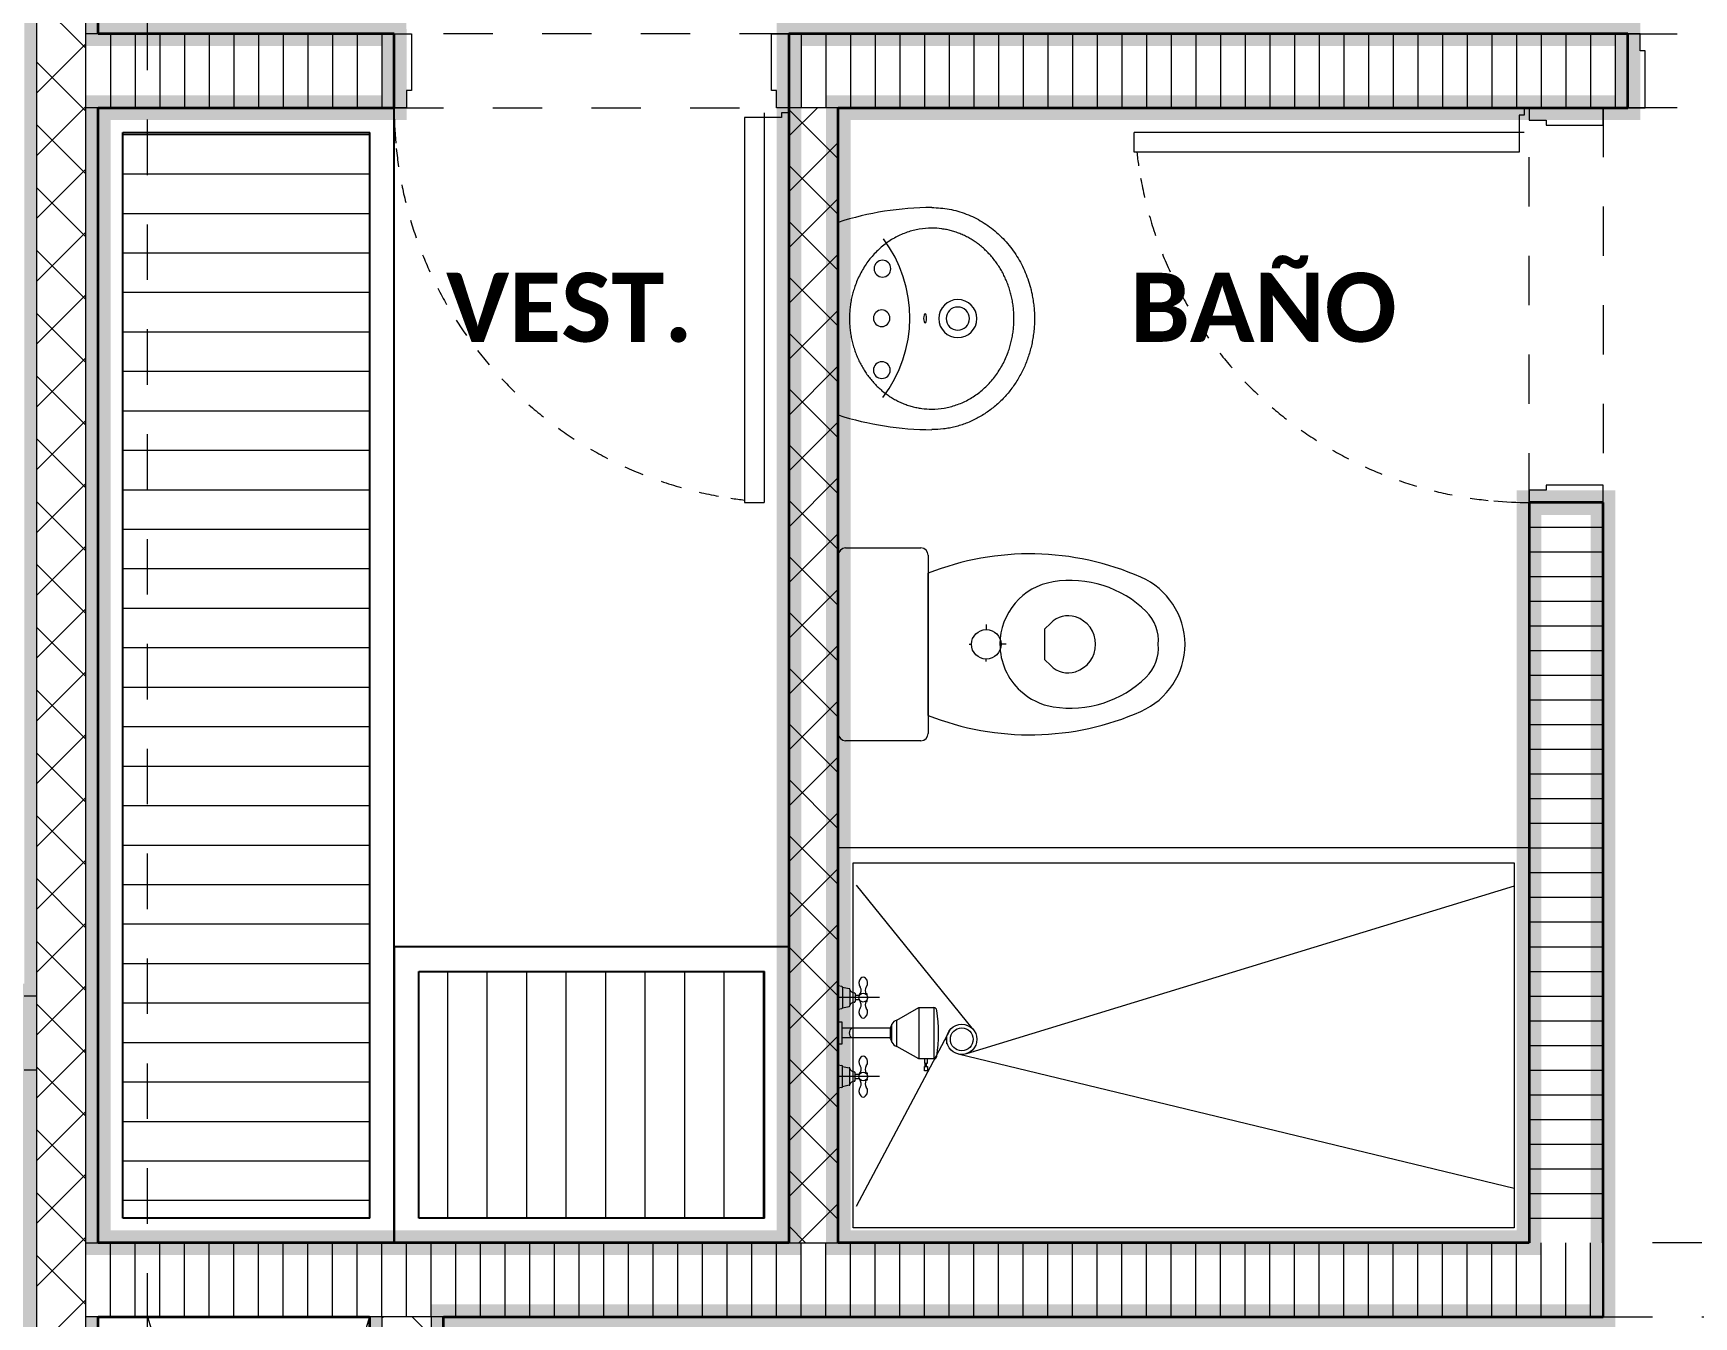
# Model space of a CAD drawing. Header units: metres. Extents: x -144 to 1000, y -717 to 29.
# Drawn here: x 558.83 to 562.195, y -554.27 to -551.669 of the extents above; entities that cross this region are included whole.
import ezdxf

# ---------------------------------------------------------------- set-up
doc = ezdxf.new("R2010")
doc.units = ezdxf.units.M
for name, pattern in [('Basculante', [0.11625, 0.075, -0.04125]), ('basculante modificado', [0.18, 0.1125, -0.0675]), ('Trazo', [0.45, 0.225, -0.225])]:
    doc.linetypes.add(name, pattern=pattern)
doc.layers.get('0').update_dxf_attribs({"color": 1})
doc.layers.add('00-MEDICION', color=30, linetype='Continuous')
for name, color, linetype, lineweight in [('A-DETL', 1, 'Continuous', 9), ('A-DETL-GENF', 1, 'Continuous', 9), ('A-DETL-MEDM', 1, 'Continuous', 30), ('A-DETL-THIN', 1, 'Continuous', 9), ('A-DOOR', 1, 'Continuous', 9), ('A-DOOR-FRAM', 1, 'Continuous', 9), ('A-DOOR-HDLN', 1, 'Trazo', 20), ('A-GENM', 1, 'Continuous', 9), ('A-WALL', 4, 'Continuous', 9), ('G-ANNO-TEXT', 2, 'Continuous', 9), ('P-SANR-FIXT', 1, 'Continuous', 9)]:
    doc.layers.add(name, color=color, linetype=linetype, lineweight=lineweight)
doc.layers.add('A-WALL-PATT', color=7, linetype='Continuous', lineweight=35, true_color=0x9c9c9c)
doc.styles.add('Calibri_B', font='calibrib.ttf', dxfattribs={"height": 0.165})

# ---------------------------------------------------------------- blocks, each defined once
blk = doc.blocks.new('O')
at = {"layer": 'A-WALL-PATT', "lineweight": 5, "true_color": 0x747474}
h = blk.add_hatch(color=8, dxfattribs=at)
h.paths.add_polyline_path([(563.6777, -492.7188), (563.6777, -490.7688), (563.6527, -490.7688), (563.6527, -492.7188)])
h.paths.add_polyline_path([(563.6527, -490.6188), (563.6777, -490.6188), (563.6777, -485.6688), (563.6527, -485.6688), (563.6527, -490.4938)])
h.paths.add_polyline_path([(563.6777, -485.5188), (563.6777, -485.119), (563.6527, -485.119), (563.6527, -485.5188)])
at = {"layer": 'A-WALL-PATT', "true_color": 0x747474}
h = blk.add_hatch(color=8, dxfattribs=at)
h.paths.add_polyline_path([(563.8027, -492.7188), (563.8027, -491.2688), (563.7777, -491.2688), (563.7777, -492.7188)])
h.paths.add_polyline_path([(563.7777, -491.1188), (563.8027, -491.1188), (563.8027, -488.8188), (563.7777, -488.8188), (563.7777, -490.9987)])
h.paths.add_polyline_path([(563.7777, -488.6688), (563.8027, -488.6688), (563.8027, -485.269), (563.7777, -485.269), (563.7777, -488.1128)])
blk.add_hatch(color=8, dxfattribs=at).paths.add_polyline_path([(564.3777, -492.7188), (564.3777, -491.2688), (564.3527, -491.2688), (564.3527, -492.7188)])
at = {"layer": 'A-WALL-PATT', "lineweight": 5, "true_color": 0x747474}
blk.add_hatch(color=8, dxfattribs=at).paths.add_polyline_path([(564.5027, -492.7188), (564.5027, -491.2688), (564.4777, -491.2688), (564.4777, -492.7188)])
at = {"layer": 'A-DETL', "color": 7, "linetype": 'basculante modificado'}
for p, q in [((563.9026, -494.2677), (563.9026, -485.6688)), ((564.3527, -491.2688), (563.9026, -492.7188)), ((563.9026, -491.2688), (564.3527, -492.7188))]:
    blk.add_line(p, q, dxfattribs=at)
at = {"layer": 'A-DETL-GENF', "linetype": 'Basculante'}
for p, q in [((565.2025, -488.6688), (564.4025, -488.6688)), ((564.4025, -488.6688), (564.4025, -488.8188)), ((565.2025, -488.8188), (565.2025, -488.6688)), ((566.9027, -488.8188), (566.9027, -488.6688)), ((566.9027, -488.6688), (567.8027, -488.6688)), ((564.4025, -488.8188), (565.2025, -488.8188)), ((566.7025, -488.8188), (566.8525, -488.8188)), ((566.7025, -489.6188), (566.7025, -488.8188)), ((566.8525, -488.8188), (566.8525, -489.6188)), ((567.8027, -488.8188), (566.9027, -488.8188)), ((566.8525, -489.6188), (566.7025, -489.6188)), ((567.8525, -491.1188), (566.8525, -491.1188)), ((566.8525, -491.2688), (567.8525, -491.2688))]:
    blk.add_line(p, q, dxfattribs=at)
at = {"layer": 'A-DETL-GENF', "color": 251, "true_color": 0x535353}
for p, q in [((563.8527, -488.8728), (564.3527, -488.8728)), ((563.8527, -488.9528), (564.3528, -488.9528)), ((563.8527, -489.0328), (564.3528, -489.0328)), ((563.8527, -489.1128), (564.3528, -489.1128)), ((563.8527, -489.1928), (564.3528, -489.1928)), ((563.8527, -489.2728), (564.3528, -489.2728)), ((563.8527, -489.3528), (564.3528, -489.3528)), ((563.8527, -489.4328), (564.3528, -489.4328)), ((563.8527, -489.5128), (564.3528, -489.5128)), ((563.8527, -489.5928), (564.3528, -489.5928)), ((563.8527, -489.6728), (564.3528, -489.6728)), ((563.8527, -489.7528), (564.3528, -489.7528)), ((563.8527, -489.8328), (564.3528, -489.8328)), ((563.8527, -489.9128), (564.3529, -489.9128)), ((563.8527, -489.9928), (564.3529, -489.9928)), ((563.8527, -490.0728), (564.3529, -490.0728)), ((563.8527, -490.1528), (564.3529, -490.1528)), ((563.8527, -490.2328), (564.3529, -490.2328)), ((563.8527, -490.3128), (564.3529, -490.3128)), ((563.8527, -490.3928), (564.3529, -490.3928)), ((563.8527, -490.4728), (564.3529, -490.4728)), ((563.8527, -490.5528), (564.3529, -490.5528)), ((564.5113, -491.0688), (564.5113, -490.569)), ((564.5913, -491.0688), (564.5913, -490.5689)), ((564.6713, -491.0688), (564.6713, -490.5689)), ((564.7513, -491.0688), (564.7513, -490.5689)), ((564.8313, -491.0688), (564.8313, -490.5689)), ((564.9113, -491.0688), (564.9113, -490.5688)), ((564.9913, -491.0688), (564.9913, -490.5688)), ((565.0713, -491.0688), (565.0713, -490.5688)), ((565.1513, -491.0688), (565.1513, -490.5688)), ((563.8527, -490.6328), (564.3529, -490.6328)), ((563.8527, -490.7128), (564.3529, -490.7128)), ((563.8527, -490.7928), (564.3529, -490.7928)), ((563.8527, -490.8728), (564.353, -490.8728)), ((563.8527, -490.9528), (564.353, -490.9528)), ((563.8527, -491.0328), (564.353, -491.0328))]:
    blk.add_line(p, q, dxfattribs=at)
at = {"layer": 'A-DETL-MEDM'}
blk.add_line((566.8525, -491.1188), (566.8525, -491.2688), dxfattribs=at)
at = {"layer": 'A-DETL-THIN'}
for p, q in [((563.8527, -488.8688), (563.8527, -491.0688)), ((564.353, -488.8688), (563.8527, -488.8688)), ((564.353, -491.0688), (564.353, -488.8688)), ((564.4527, -490.5688), (564.4527, -491.0688)), ((565.1527, -490.5688), (564.4527, -490.5688)), ((565.1527, -491.0688), (565.1527, -490.5688)), ((563.8527, -491.0688), (564.353, -491.0688)), ((564.4527, -491.0688), (565.1527, -491.0688))]:
    blk.add_line(p, q, dxfattribs=at)
at = {"layer": 'A-DOOR'}
for p, q in [((565.2025, -488.8188), (565.2025, -488.6688)), ((566.7025, -488.8188), (566.8525, -488.8188))]:
    blk.add_line(p, q, dxfattribs=at)
at = {"layer": 'A-DOOR', "lineweight": 15}
for p, q in [((566.6925, -488.8188), (566.6925, -488.8338)), ((565.1125, -488.8388), (565.1125, -489.6188)), ((565.1875, -488.8388), (565.1125, -488.8388)), ((565.1525, -488.8288), (565.1525, -489.6188)), ((565.1875, -488.8288), (565.1875, -488.8388)), ((565.2025, -488.8288), (565.1875, -488.8288)), ((566.6825, -488.8338), (566.6825, -488.9088)), ((566.6925, -488.8338), (566.6825, -488.8338)), ((565.9025, -488.9088), (565.9025, -488.8688)), ((566.6925, -488.8688), (565.9025, -488.8688)), ((566.6825, -488.9088), (565.9025, -488.9088)), ((565.1125, -489.6188), (565.1525, -489.6188))]:
    blk.add_line(p, q, dxfattribs=at)
at = {"layer": 'A-DOOR'}
for centre, start, end in [((565.2025, -488.8188), 180, 185.1398), ((565.2025, -488.8188), 185.9429, 188.5991), ((566.7025, -488.8188), 186.4594, 188.45), ((566.7025, -488.8188), 190.2582, 193.1511), ((566.7025, -488.8188), 190.2582, 193.1511), ((565.2025, -488.8188), 191.2538, 193.9081), ((565.2025, -488.8188), 196.5629, 199.2191), ((566.7025, -488.8188), 195.8316, 198.8857), ((565.2025, -488.8188), 201.8777, 204.5395), ((566.7025, -488.8188), 201.7283, 204.5549), ((565.2025, -488.8188), 207.2056, 209.8767), ((566.7025, -488.8188), 207.366, 210.1622), ((565.2025, -488.8188), 212.5538, 215.2378), ((566.7025, -488.8188), 212.9441, 215.7122), ((565.2025, -488.8188), 217.9295, 220.6298), ((566.7025, -488.8188), 218.4672, 221.2097), ((565.2025, -488.8188), 223.3395, 226.0594), ((566.7025, -488.8188), 223.9406, 226.6605), ((565.2025, -488.8188), 228.7903, 231.5328), ((566.7025, -488.8188), 229.3702, 232.0705), ((565.2025, -488.8188), 234.2878, 237.0559), ((566.7025, -488.8188), 234.7622, 237.4462), ((565.2025, -488.8188), 239.8378, 242.634), ((566.7025, -488.8188), 240.1233, 242.7944), ((565.2025, -488.8188), 245.4451, 248.2717), ((566.7025, -488.8188), 245.4605, 248.1223), ((565.2025, -488.8188), 251.1143, 254.1684), ((565.2025, -488.8188), 256.8489, 259.7418), ((565.2025, -488.8188), 256.8489, 259.7418), ((566.7025, -488.8188), 250.7809, 253.4371), ((566.7025, -488.8188), 256.0919, 258.7462), ((565.2025, -488.8188), 261.55, 263.5406), ((566.7025, -488.8188), 261.4009, 264.0571), ((566.7025, -488.8188), 264.8602, 270)]:
    blk.add_arc(centre, 0.8, start, end, dxfattribs=at)
at = {"layer": 'A-DOOR-FRAM', "lineweight": 15}
for p, q in [((564.4025, -488.6688), (564.4375, -488.6688)), ((564.4375, -488.6688), (564.4375, -488.7838)), ((565.1675, -488.7838), (565.1675, -488.6688)), ((565.1675, -488.6688), (565.2025, -488.6688)), ((566.9277, -488.6688), (566.9027, -488.6688)), ((566.9277, -488.7038), (566.9277, -488.6688)), ((566.9377, -488.7038), (566.9277, -488.7038)), ((566.9377, -488.8188), (566.9377, -488.7038)), ((564.4275, -488.7838), (564.4275, -488.8188)), ((564.4375, -488.7838), (564.4275, -488.7838)), ((565.1775, -488.7838), (565.1675, -488.7838)), ((565.1775, -488.8188), (565.1775, -488.7838)), ((564.4275, -488.8188), (564.4027, -488.8188)), ((565.2025, -488.8188), (565.1775, -488.8188)), ((566.7025, -488.8188), (566.7025, -488.8438)), ((566.8525, -488.8538), (566.8525, -488.8188)), ((566.9027, -488.8188), (566.9377, -488.8188)), ((566.7025, -488.8438), (566.7375, -488.8438)), ((566.7375, -488.8438), (566.7375, -488.8538)), ((566.7375, -488.8538), (566.8525, -488.8538)), ((566.7375, -489.5938), (566.7025, -489.5938)), ((566.7025, -489.5938), (566.7025, -489.6188)), ((566.8525, -489.5838), (566.7375, -489.5838)), ((566.7375, -489.5838), (566.7375, -489.5938)), ((566.8525, -489.6188), (566.8525, -489.5838))]:
    blk.add_line(p, q, dxfattribs=at)
at = {"layer": 'A-DOOR-HDLN'}
for p, q in [((564.4025, -488.6688), (564.4025, -488.8188)), ((566.9027, -488.8188), (566.9027, -488.6688)), ((566.8525, -489.6188), (566.7025, -489.6188))]:
    blk.add_line(p, q, dxfattribs=at)
at = {"layer": 'A-GENM', "lineweight": 25}
for p, q in [((564.4027, -488.8188), (563.8027, -488.8188)), ((563.8027, -488.8188), (563.8027, -491.1188)), ((564.4027, -491.1188), (564.4027, -488.8188)), ((563.8527, -488.8688), (564.3527, -488.8688)), ((563.8527, -491.0688), (563.8527, -488.8688)), ((564.3527, -488.8688), (564.3527, -491.0688)), ((564.4025, -490.5188), (564.4025, -491.1188)), ((565.2025, -490.5188), (564.4025, -490.5188)), ((565.2025, -491.1188), (565.2025, -490.5188)), ((564.4525, -491.0688), (564.4525, -490.5688)), ((564.4525, -490.5688), (565.1525, -490.5688)), ((565.1525, -490.5688), (565.1525, -491.0688)), ((564.3527, -491.0688), (563.8527, -491.0688)), ((565.1525, -491.0688), (564.4525, -491.0688)), ((563.8027, -491.1188), (564.4027, -491.1188)), ((564.4025, -491.1188), (565.2025, -491.1188))]:
    blk.add_line(p, q, dxfattribs=at)
at = {"layer": 'A-WALL'}
for p, q in [((563.6777, -485.119), (563.6777, -492.7438)), ((563.7777, -492.7438), (563.7777, -485.119)), ((563.8027, -488.6688), (563.7777, -488.6688)), ((563.8027, -488.8188), (563.7777, -488.8188)), ((565.3025, -488.8188), (565.2025, -488.8188)), ((563.6777, -490.6188), (563.6527, -490.6188)), ((563.6777, -490.7688), (563.6527, -490.7688)), ((563.7777, -491.1188), (563.8027, -491.1188)), ((565.2025, -491.1188), (565.3025, -491.1188)), ((563.8027, -491.2688), (563.7777, -491.2688)), ((564.5027, -491.2688), (564.3527, -491.2688)), ((564.3777, -491.2688), (564.3777, -492.7438)), ((564.4777, -491.2688), (564.4777, -492.7438))]:
    blk.add_line(p, q, dxfattribs=at)
at = {"layer": 'A-WALL', "lineweight": 35}
for p, q in [((563.8027, -488.6688), (563.8027, -485.269)), ((564.4025, -488.6688), (563.8027, -488.6688)), ((564.4025, -488.8188), (564.4025, -488.6688)), ((566.9027, -488.6688), (565.2025, -488.6688)), ((565.2025, -488.6688), (565.2025, -491.1188)), ((566.9027, -488.8188), (566.9027, -488.6688)), ((563.8027, -491.1188), (563.8027, -488.8188)), ((563.8027, -488.8188), (564.4025, -488.8188)), ((565.3025, -488.8188), (566.9027, -488.8188)), ((565.3025, -491.1188), (565.3025, -488.8188)), ((566.7025, -489.6188), (566.7025, -491.1188)), ((566.8525, -489.6188), (566.7025, -489.6188)), ((566.8525, -491.1188), (566.8525, -489.6188)), ((565.2025, -491.1188), (563.8027, -491.1188)), ((566.7025, -491.1188), (565.3025, -491.1188)), ((563.8027, -492.7188), (563.8027, -491.2688)), ((563.8027, -491.2688), (564.3527, -491.2688)), ((564.3527, -491.2688), (564.3527, -492.7188)), ((564.5027, -491.2688), (566.8525, -491.2688)), ((564.5027, -492.7188), (564.5027, -491.2688))]:
    blk.add_line(p, q, dxfattribs=at)
at = {"layer": 'A-WALL-PATT', "color": 1, "lineweight": 5, "true_color": 0xff0000}
for p, q in [((563.7777, -488.6984), (563.6777, -488.5984)), ((563.6777, -488.789), (563.7777, -488.689)), ((563.7777, -488.8257), (563.6777, -488.7257)), ((563.6777, -488.9163), (563.7777, -488.8163)), ((563.7777, -488.9529), (563.6777, -488.8529)), ((563.6777, -489.0435), (563.7777, -488.9435)), ((563.7777, -489.0802), (563.6777, -488.9802)), ((563.6777, -489.1708), (563.7777, -489.0708)), ((563.7777, -489.2075), (563.6777, -489.1075)), ((563.6777, -489.2981), (563.7777, -489.1981)), ((563.7777, -489.3348), (563.6777, -489.2348)), ((563.6777, -489.4254), (563.7777, -489.3254)), ((563.7777, -489.4621), (563.6777, -489.3621)), ((563.6777, -489.5527), (563.7777, -489.4527)), ((563.7777, -489.5893), (563.6777, -489.4893)), ((563.6777, -489.6799), (563.7777, -489.5799)), ((563.7777, -489.7166), (563.6777, -489.6166)), ((563.6777, -489.8072), (563.7777, -489.7072)), ((563.7777, -489.8439), (563.6777, -489.7439)), ((563.6777, -489.9345), (563.7777, -489.8345)), ((563.7777, -489.9712), (563.6777, -489.8712)), ((563.6777, -490.0618), (563.7777, -489.9618)), ((563.7777, -490.0985), (563.6777, -489.9985)), ((563.6777, -490.1891), (563.7777, -490.0891)), ((563.7777, -490.2257), (563.6777, -490.1257)), ((563.6777, -490.3163), (563.7777, -490.2163)), ((563.7777, -490.353), (563.6777, -490.253)), ((563.6777, -490.4436), (563.7777, -490.3436)), ((563.7777, -490.4803), (563.6777, -490.3803)), ((563.6777, -490.5709), (563.7777, -490.4709)), ((563.7777, -490.6076), (563.6777, -490.5076)), ((563.6777, -490.6982), (563.7777, -490.5982)), ((563.7777, -490.7349), (563.6777, -490.6349)), ((563.6777, -490.8255), (563.7777, -490.7255)), ((563.7777, -490.8621), (563.6777, -490.7621)), ((563.6777, -490.9527), (563.7777, -490.8527)), ((563.7777, -490.9894), (563.6777, -490.8894)), ((563.6777, -491.08), (563.7777, -490.98)), ((563.7777, -491.1167), (563.6777, -491.0167)), ((563.6777, -491.2073), (563.7777, -491.1073)), ((563.7777, -491.244), (563.6777, -491.144)), ((563.6777, -491.3346), (563.7777, -491.2346)), ((564.3777, -491.271), (564.38, -491.2688)), ((564.4777, -491.3076), (564.4389, -491.2688))]:
    blk.add_line(p, q, dxfattribs=at)
at = {"layer": 'A-WALL-PATT', "color": 8, "lineweight": 5, "true_color": 0x727272}
for p, q in [((563.8273, -488.6688), (563.8273, -488.8188)), ((563.8773, -488.6688), (563.8773, -488.8188)), ((563.9273, -488.6688), (563.9273, -488.8188)), ((563.9773, -488.6688), (563.9773, -488.8188)), ((564.0273, -488.6688), (564.0273, -488.8188)), ((564.0773, -488.6688), (564.0773, -488.8188)), ((564.1273, -488.6688), (564.1273, -488.8188)), ((564.1773, -488.6688), (564.1773, -488.8188)), ((564.2273, -488.6688), (564.2273, -488.8188)), ((564.2773, -488.6688), (564.2773, -488.8188)), ((564.3273, -488.6688), (564.3273, -488.8188)), ((564.3773, -488.6688), (564.3773, -488.8188)), ((565.2273, -488.6688), (565.2273, -488.8188)), ((565.2773, -488.6688), (565.2773, -488.8188)), ((565.3273, -488.6688), (565.3273, -488.8188)), ((565.3773, -488.6688), (565.3773, -488.8188)), ((565.4273, -488.6688), (565.4273, -488.8188)), ((565.4773, -488.6688), (565.4773, -488.8188)), ((565.5273, -488.6688), (565.5273, -488.8188)), ((565.5773, -488.6688), (565.5773, -488.8188)), ((565.6273, -488.6688), (565.6273, -488.8188)), ((565.6773, -488.6688), (565.6773, -488.8188)), ((565.7273, -488.6688), (565.7273, -488.8188)), ((565.7773, -488.6688), (565.7773, -488.8188)), ((565.8273, -488.6688), (565.8273, -488.8188)), ((565.8773, -488.6688), (565.8773, -488.8188)), ((565.9273, -488.6688), (565.9273, -488.8188)), ((565.9773, -488.6688), (565.9773, -488.8188)), ((566.0273, -488.6688), (566.0273, -488.8188)), ((566.0773, -488.6688), (566.0773, -488.8188)), ((566.1273, -488.6688), (566.1273, -488.8188)), ((566.1773, -488.6688), (566.1773, -488.8188)), ((566.2273, -488.6688), (566.2273, -488.8188)), ((566.2773, -488.6688), (566.2773, -488.8188)), ((566.3273, -488.6688), (566.3273, -488.8188)), ((566.3773, -488.6688), (566.3773, -488.8188)), ((566.4273, -488.6688), (566.4273, -488.8188)), ((566.4773, -488.6688), (566.4773, -488.8188)), ((566.5273, -488.6688), (566.5273, -488.8188)), ((566.5773, -488.6688), (566.5773, -488.8188)), ((566.6273, -488.6688), (566.6273, -488.8188)), ((566.6773, -488.6688), (566.6773, -488.8188)), ((566.7273, -488.6688), (566.7273, -488.8188)), ((566.7773, -488.6688), (566.7773, -488.8188)), ((566.8273, -488.6688), (566.8273, -488.8188)), ((566.8773, -488.6688), (566.8773, -488.8188)), ((566.7025, -489.6188), (566.8525, -489.6188)), ((566.7025, -489.6688), (566.8525, -489.6688)), ((566.7025, -489.7188), (566.8525, -489.7188)), ((566.7025, -489.7688), (566.8525, -489.7688)), ((566.7025, -489.8188), (566.8525, -489.8188)), ((566.7025, -489.8688), (566.8525, -489.8688)), ((566.7025, -489.9188), (566.8525, -489.9188)), ((566.7025, -489.9688), (566.8525, -489.9688)), ((566.7025, -490.0188), (566.8525, -490.0188)), ((566.7025, -490.0688), (566.8525, -490.0688)), ((566.7025, -490.1188), (566.8525, -490.1188)), ((566.7025, -490.1688), (566.8525, -490.1688)), ((566.7025, -490.2188), (566.8525, -490.2188)), ((566.7025, -490.2688), (566.8525, -490.2688)), ((566.7025, -490.3188), (566.8525, -490.3188)), ((566.7025, -490.3688), (566.8525, -490.3688)), ((566.7025, -490.4188), (566.8525, -490.4188)), ((566.7025, -490.4688), (566.8525, -490.4688)), ((566.7025, -490.5188), (566.8525, -490.5188)), ((566.7025, -490.5688), (566.8525, -490.5688)), ((566.7025, -490.6188), (566.8525, -490.6188)), ((566.7025, -490.6688), (566.8525, -490.6688)), ((566.7025, -490.7188), (566.8525, -490.7188)), ((566.7025, -490.7688), (566.8525, -490.7688)), ((566.7025, -490.8188), (566.8525, -490.8188)), ((566.7025, -490.8688), (566.8525, -490.8688)), ((566.7025, -490.9188), (566.8525, -490.9188)), ((566.7025, -490.9688), (566.8525, -490.9688)), ((566.7025, -491.0188), (566.8525, -491.0188)), ((566.7025, -491.0688), (566.8525, -491.0688)), ((563.8273, -491.2688), (563.8273, -491.1188)), ((563.8773, -491.2688), (563.8773, -491.1188)), ((563.9273, -491.2688), (563.9273, -491.1188)), ((563.9773, -491.2688), (563.9773, -491.1188)), ((564.0273, -491.2688), (564.0273, -491.1188)), ((564.0773, -491.2688), (564.0773, -491.1188)), ((564.1273, -491.2688), (564.1273, -491.1188)), ((564.1773, -491.2688), (564.1773, -491.1188)), ((564.2273, -491.2688), (564.2273, -491.1188)), ((564.2773, -491.2688), (564.2773, -491.1188)), ((564.3273, -491.2688), (564.3273, -491.1188)), ((564.3773, -491.2688), (564.3773, -491.1188)), ((564.4273, -491.2688), (564.4273, -491.1188)), ((564.4773, -491.2688), (564.4773, -491.1188)), ((564.5273, -491.2688), (564.5273, -491.1188)), ((564.5773, -491.2688), (564.5773, -491.1188)), ((564.6273, -491.2688), (564.6273, -491.1188)), ((564.6773, -491.2688), (564.6773, -491.1188)), ((564.7273, -491.2688), (564.7273, -491.1188)), ((564.7773, -491.2688), (564.7773, -491.1188)), ((564.8273, -491.2688), (564.8273, -491.1188)), ((564.8773, -491.2688), (564.8773, -491.1188)), ((564.9273, -491.2688), (564.9273, -491.1188)), ((564.9773, -491.2688), (564.9773, -491.1188)), ((565.0273, -491.2688), (565.0273, -491.1188)), ((565.0773, -491.2688), (565.0773, -491.1188)), ((565.1273, -491.2688), (565.1273, -491.1188)), ((565.1773, -491.2688), (565.1773, -491.1188)), ((565.2273, -491.2688), (565.2273, -491.1188)), ((565.2773, -491.2688), (565.2773, -491.1188)), ((565.3273, -491.2688), (565.3273, -491.1188)), ((565.3773, -491.2688), (565.3773, -491.1188)), ((565.4273, -491.2688), (565.4273, -491.1188)), ((565.4773, -491.2688), (565.4773, -491.1188)), ((565.5273, -491.2688), (565.5273, -491.1188)), ((565.5773, -491.2688), (565.5773, -491.1188)), ((565.6273, -491.2688), (565.6273, -491.1188)), ((565.6773, -491.2688), (565.6773, -491.1188)), ((565.7273, -491.2688), (565.7273, -491.1188)), ((565.7773, -491.2688), (565.7773, -491.1188)), ((565.8273, -491.2688), (565.8273, -491.1188)), ((565.8773, -491.2688), (565.8773, -491.1188)), ((565.9273, -491.2688), (565.9273, -491.1188)), ((565.9773, -491.2688), (565.9773, -491.1188)), ((566.0273, -491.2688), (566.0273, -491.1188)), ((566.0773, -491.2688), (566.0773, -491.1188)), ((566.1273, -491.2688), (566.1273, -491.1188)), ((566.1773, -491.2688), (566.1773, -491.1188)), ((566.2273, -491.2688), (566.2273, -491.1188)), ((566.2773, -491.2688), (566.2773, -491.1188)), ((566.3273, -491.2688), (566.3273, -491.1188)), ((566.3773, -491.2688), (566.3773, -491.1188)), ((566.4273, -491.2688), (566.4273, -491.1188)), ((566.4773, -491.2688), (566.4773, -491.1188)), ((566.5273, -491.2688), (566.5273, -491.1188)), ((566.5773, -491.2688), (566.5773, -491.1188)), ((566.6273, -491.2688), (566.6273, -491.1188)), ((566.6773, -491.2688), (566.6773, -491.1188)), ((566.7273, -491.2688), (566.7273, -491.1188)), ((566.7773, -491.2688), (566.7773, -491.1188)), ((566.8273, -491.2688), (566.8273, -491.1188))]:
    blk.add_line(p, q, dxfattribs=at)
at = {"layer": 'A-WALL-PATT', "color": 8, "lineweight": 5, "true_color": 0x747474}
for p, q in [((565.2025, -488.8764), (565.2602, -488.8188)), ((565.3025, -488.9221), (565.2025, -488.8221)), ((565.2025, -488.9895), (565.3025, -488.8895)), ((565.3025, -489.0352), (565.2025, -488.9352)), ((565.2025, -489.1027), (565.3025, -489.0027)), ((565.3025, -489.1484), (565.2025, -489.0484)), ((565.2025, -489.2158), (565.3025, -489.1158)), ((565.3025, -489.2615), (565.2025, -489.1615)), ((565.2025, -489.329), (565.3025, -489.229)), ((565.3025, -489.3746), (565.2025, -489.2746)), ((565.2025, -489.4421), (565.3025, -489.3421)), ((565.3025, -489.4878), (565.2025, -489.3878)), ((565.2025, -489.5552), (565.3025, -489.4552)), ((565.3025, -489.6009), (565.2025, -489.5009)), ((565.2025, -489.6684), (565.3025, -489.5684)), ((565.3025, -489.714), (565.2025, -489.614)), ((565.2025, -489.7815), (565.3025, -489.6815)), ((565.3025, -489.8272), (565.2025, -489.7272)), ((565.2025, -489.8946), (565.3025, -489.7946)), ((565.3025, -489.9403), (565.2025, -489.8403)), ((565.2025, -490.0078), (565.3025, -489.9078)), ((565.3025, -490.0535), (565.2025, -489.9535)), ((565.2025, -490.1209), (565.3025, -490.0209)), ((565.3025, -490.1666), (565.2025, -490.0666)), ((565.2025, -490.2341), (565.3025, -490.1341)), ((565.3025, -490.2797), (565.2025, -490.1797)), ((565.2025, -490.3472), (565.3025, -490.2472)), ((565.3025, -490.3929), (565.2025, -490.2929)), ((565.2025, -490.4603), (565.3025, -490.3603)), ((565.3025, -490.506), (565.2025, -490.406)), ((565.2025, -490.5735), (565.3025, -490.4735)), ((565.3025, -490.6191), (565.2025, -490.5191)), ((565.2025, -490.6866), (565.3025, -490.5866)), ((565.3025, -490.7323), (565.2025, -490.6323)), ((565.2025, -490.7997), (565.3025, -490.6997)), ((565.3025, -490.8454), (565.2025, -490.7454)), ((565.2025, -490.9129), (565.3025, -490.8129)), ((565.3025, -490.9586), (565.2025, -490.8586)), ((565.2025, -491.026), (565.3025, -490.926)), ((565.3025, -491.0717), (565.2025, -490.9717)), ((565.2229, -491.1188), (565.3025, -491.0392)), ((565.2364, -491.1188), (565.2025, -491.0848))]:
    blk.add_line(p, q, dxfattribs=at)
at = {"layer": 'P-SANR-FIXT'}
for p, q in [((565.3175, -489.7107), (565.4698, -489.7107)), ((565.4848, -489.7257), (565.4848, -489.9061)), ((565.4848, -490.0501), (565.4848, -489.7621)), ((565.6025, -489.8661), (565.6025, -489.8761)), ((565.7331, -489.863), (565.7208, -489.8753)), ((565.7208, -489.8753), (565.7208, -489.9369)), ((565.4848, -489.9061), (565.4848, -490.0866)), ((565.5675, -489.9061), (565.5725, -489.9061)), ((565.6025, -489.9411), (565.6025, -489.9361)), ((565.6425, -489.9061), (565.6325, -489.9061)), ((565.7208, -489.9369), (565.7331, -489.9492)), ((565.4698, -490.1016), (565.3175, -490.1016)), ((566.7025, -490.3188), (565.3025, -490.3188)), ((565.3325, -491.0888), (565.3325, -490.3488)), ((565.3325, -490.3488), (566.6725, -490.3488)), ((566.6725, -490.3488), (566.6725, -491.0888)), ((565.3389, -490.3943), (565.5732, -490.6836)), ((566.6725, -490.3962), (565.5623, -490.7357)), ((565.3098, -490.5998), (565.3025, -490.5983)), ((565.3114, -490.6014), (565.3114, -490.6425)), ((565.3247, -490.6041), (565.3114, -490.6014)), ((565.3263, -490.6057), (565.3263, -490.6381)), ((565.3858, -490.6219), (565.3025, -490.6219)), ((565.3025, -490.6456), (565.3098, -490.6441)), ((565.3114, -490.6425), (565.3247, -490.6397)), ((565.3365, -490.6139), (565.3365, -490.6299)), ((565.3434, -490.6175), (565.3365, -490.6175)), ((565.3434, -490.6264), (565.3365, -490.6264)), ((565.3608, -490.6143), (565.3586, -490.6143)), ((565.3586, -490.6296), (565.3608, -490.6296)), ((565.3608, -490.6174), (565.3608, -490.6143)), ((565.3608, -490.6296), (565.3608, -490.6265)), ((565.4209, -490.6675), (565.466, -490.6422)), ((565.466, -490.6422), (565.466, -490.7462)), ((565.466, -490.6422), (565.4964, -490.6422)), ((565.4964, -490.6422), (565.4964, -490.7462)), ((565.3105, -490.672), (565.3025, -490.672)), ((565.3105, -490.7155), (565.3105, -490.672)), ((565.4113, -490.6759), (565.4075, -490.6839)), ((565.4113, -490.7124), (565.4113, -490.6759)), ((565.4209, -490.7208), (565.4209, -490.6675)), ((565.33, -490.6839), (565.3105, -490.6839)), ((565.33, -490.7036), (565.3105, -490.7036)), ((565.4075, -490.6839), (565.33, -490.6839)), ((565.4075, -490.7036), (565.33, -490.7036)), ((565.3395, -491.0443), (565.5302, -490.6857)), ((565.4075, -490.6839), (565.4075, -490.7036)), ((565.4075, -490.7044), (565.4113, -490.7124)), ((565.5216, -490.7019), (565.5216, -490.7157)), ((565.3025, -490.7155), (565.3105, -490.7155)), ((565.466, -490.7462), (565.4209, -490.7208)), ((566.6725, -491.0087), (565.5455, -490.7363)), ((565.3025, -490.7583), (565.3098, -490.7598)), ((565.3114, -490.7614), (565.3247, -490.7641)), ((565.3114, -490.8025), (565.3114, -490.7614)), ((565.3263, -490.7981), (565.3263, -490.7657)), ((565.3365, -490.7899), (565.3365, -490.7739)), ((565.3434, -490.7775), (565.3365, -490.7775)), ((565.3586, -490.7743), (565.3608, -490.7743)), ((565.3608, -490.7743), (565.3608, -490.7774)), ((565.4964, -490.7462), (565.466, -490.7462)), ((565.4773, -490.7462), (565.4773, -490.7549)), ((565.4773, -490.7549), (565.4832, -490.7549)), ((565.4773, -490.7619), (565.4832, -490.7619)), ((565.4773, -490.7707), (565.4773, -490.7619)), ((565.4832, -490.7707), (565.4773, -490.7707)), ((565.4789, -490.7619), (565.4789, -490.7549)), ((565.4816, -490.7619), (565.4816, -490.7549)), ((565.4832, -490.7549), (565.4832, -490.7462)), ((565.4832, -490.7619), (565.4832, -490.7707)), ((565.3858, -490.7819), (565.3025, -490.7819)), ((565.3098, -490.8041), (565.3025, -490.8056)), ((565.3247, -490.7997), (565.3114, -490.8025)), ((565.3434, -490.7864), (565.3365, -490.7864)), ((565.3608, -490.7896), (565.3586, -490.7896)), ((565.3608, -490.7865), (565.3608, -490.7896)), ((566.6725, -491.0888), (565.3325, -491.0888))]:
    blk.add_line(p, q, dxfattribs=at)
for centre, radius in [((565.6025, -489.9061), 0.03), ((565.3531, -490.6219), 0.00903), ((565.5528, -490.7065), 0.0307), ((565.5528, -490.7065), 0.0231), ((565.3531, -490.7819), 0.00903)]:
    blk.add_circle(centre, radius, dxfattribs=at)
for centre, radius, start, end in [((565.4921, -489.6353), 0.6142, 90.0171, 107.9829), ((565.1809, -489.2446), 0.2666, 322.677, 36.9121), ((565.392, -489.1449), 0.017, 90, 270), ((565.392, -489.1449), 0.017, 270, 90), ((565.3905, -489.2454), 0.0168, 0, 180), ((565.5448, -489.2461), 0.0386, 90, 270), ((565.5448, -489.2461), 0.0235, 90, 270), ((565.5448, -489.2461), 0.0386, 270, 90), ((565.5448, -489.2461), 0.0235, 270, 90), ((565.3905, -489.2454), 0.0168, 180, 0), ((565.3909, -489.3504), 0.017, 90, 270), ((565.3909, -489.3504), 0.017, 270, 90), ((565.4921, -488.857), 0.6142, 252.0171, 269.9829), ((565.3175, -489.7257), 0.015, 90, 180), ((565.4698, -489.7257), 0.015, 0, 90), ((565.6907, -490.2812), 0.5584, 66.2031, 111.6409), ((565.7584, -489.9061), 0.1282, 99.0939, 180.0015), ((565.7729, -489.9966), 0.2199, 45.6026, 99.0939), ((565.8555, -489.9075), 0.15, 0.5311, 66.2031), ((565.7684, -489.8984), 0.05, 72.8135, 135), ((565.766, -489.9061), 0.0581, 287.1829, 72.8135), ((565.8696, -489.8978), 0.0816, 354.1645, 45.6026), ((565.7584, -489.9061), 0.1282, 179.9985, 227.5547), ((565.8555, -489.9047), 0.15, 293.7969, 359.4689), ((565.8696, -489.9144), 0.0816, 314.3974, 5.8355), ((565.7684, -489.9139), 0.05, 225, 287.1829), ((565.7584, -489.9061), 0.1282, 227.5547, 260.9061), ((565.7729, -489.8156), 0.2199, 260.9061, 314.3974), ((565.6907, -489.5311), 0.5584, 248.3591, 293.7969), ((565.3175, -490.0866), 0.015, 180, 270), ((565.4698, -490.0866), 0.015, 270, 0), ((565.3098, -490.6014), 0.0016, 0, 90), ((565.3247, -490.6057), 0.0016, 0, 90), ((565.3352, -490.603), 0.00934, 197.0259, 268.5579), ((565.3567, -490.5923), 0.0127, 131.2787, 220.6125), ((565.3356, -490.6074), 0.0133, 316.8648, 30.7592), ((565.3531, -490.5864), 0.00597, 37.4869, 142.5131), ((565.3731, -490.6079), 0.0158, 152.3266, 203.7716), ((565.3494, -490.5923), 0.0127, 319.3875, 48.7213), ((565.3098, -490.6425), 0.0016, 270, 0), ((565.3247, -490.6381), 0.0016, 270, 0), ((565.3352, -490.6409), 0.00934, 91.4421, 162.9741), ((565.3349, -490.6139), 0.0016, 0, 90), ((565.3349, -490.6299), 0.0016, 270, 0), ((565.3434, -490.6151), 0.0024, 270, 324.6965), ((565.3434, -490.6288), 0.0024, 35.3035, 90), ((565.3567, -490.6516), 0.0127, 139.3875, 228.7213), ((565.3356, -490.6365), 0.0133, 329.2408, 43.1352), ((565.3731, -490.636), 0.0158, 156.2284, 207.6734), ((565.3494, -490.6516), 0.0127, 311.2787, 40.6125), ((565.4964, -490.6478), 0.0056, 360, 90), ((565.3531, -490.6575), 0.00597, 217.4869, 322.5131), ((565.4257, -490.6828), 0.016, 107.4252, 154.6915), ((565.2349, -490.6942), 0.2711, 350.1458, 9.8542), ((565.3362, -490.6938), 0.0116, 122.372, 237.628), ((565.3567, -490.7523), 0.0127, 131.2787, 220.6125), ((565.3531, -490.7464), 0.00597, 37.4869, 142.5131), ((565.3494, -490.7523), 0.0127, 319.3875, 48.7213), ((565.4257, -490.7055), 0.016, 205.3085, 252.5748), ((565.4964, -490.7406), 0.0056, 270, 360), ((565.3098, -490.7614), 0.0016, 0, 90), ((565.3247, -490.7657), 0.0016, 360, 90), ((565.3352, -490.763), 0.00934, 197.0259, 268.5579), ((565.3349, -490.7739), 0.0016, 0, 90), ((565.3434, -490.7751), 0.0024, 270, 324.6965), ((565.3356, -490.7674), 0.0133, 316.8648, 30.7592), ((565.3731, -490.7679), 0.0158, 152.3266, 203.7716), ((565.3098, -490.8025), 0.0016, 270, 360), ((565.3247, -490.7981), 0.0016, 270, 360), ((565.3352, -490.8009), 0.00934, 91.4421, 162.9741), ((565.3349, -490.7899), 0.0016, 270, 0), ((565.3434, -490.7888), 0.0024, 35.3035, 90), ((565.3567, -490.8116), 0.0127, 139.3875, 228.7213), ((565.3356, -490.7965), 0.0133, 329.2408, 43.1352), ((565.3731, -490.796), 0.0158, 156.2284, 207.6734), ((565.3494, -490.8116), 0.0127, 311.2787, 40.6125), ((565.3531, -490.8175), 0.00597, 217.4869, 322.5131)]:
    blk.add_arc(centre, radius, start, end, dxfattribs=at)
for major_axis in [(0, -0.00908), (0, 0.00908)]:
    blk.add_ellipse((565.4786, -489.2456), major_axis=major_axis, ratio=0.332108, start_param=3.141593, end_param=6.283185, dxfattribs=at)
for points, knots in [([(565.492, -489.0211), (565.498, -489.0212), (565.51, -489.0217), (565.5277, -489.0242), (565.5449, -489.0282), (565.5621, -489.034), (565.5786, -489.0412), (565.5943, -489.0498), (565.6094, -489.0599), (565.6235, -489.0713), (565.6366, -489.0838), (565.6488, -489.0976), (565.6597, -489.1121), (565.6695, -489.1278), (565.678, -489.1442), (565.6851, -489.1611), (565.69, -489.1759), (565.6932, -489.1878), (565.6955, -489.1979), (565.6975, -489.209), (565.6991, -489.2213), (565.7001, -489.2338), (565.7004, -489.2461), (565.7001, -489.2585), (565.6991, -489.2709), (565.6975, -489.2833), (565.6953, -489.2954), (565.6925, -489.3074), (565.6891, -489.3193), (565.685, -489.3311), (565.6804, -489.3424), (565.6752, -489.3535), (565.6693, -489.3644), (565.663, -489.3749), (565.6561, -489.385), (565.6487, -489.3946), (565.6407, -489.4039), (565.6323, -489.4127), (565.6234, -489.4209), (565.6141, -489.4285), (565.6044, -489.4357), (565.5942, -489.4423), (565.5838, -489.4482), (565.5731, -489.4535), (565.562, -489.4582), (565.5507, -489.4621), (565.5392, -489.4654), (565.5277, -489.4679), (565.512, -489.4703), (565.5, -489.4711), (565.492, -489.4711)], [-1, -1, -1, -1, -0.973214, -0.946429, -0.919643, -0.892857, -0.866071, -0.839286, -0.8125, -0.785714, -0.758929, -0.732143, -0.705357, -0.678571, -0.651786, -0.625, -0.598214, -0.584821, -0.571429, -0.553571, -0.535714, -0.517857, -0.5, -0.482143, -0.464286, -0.446429, -0.428571, -0.410714, -0.392857, -0.375, -0.357143, -0.339286, -0.321429, -0.303571, -0.285714, -0.267857, -0.25, -0.232143, -0.214286, -0.196429, -0.178571, -0.160714, -0.142857, -0.125, -0.107143, -0.089286, -0.071429, -0.053571, -0.035714, 0, 0, 0, 0]), ([(565.492, -489.0628), (565.4834, -489.0628), (565.4708, -489.0639), (565.4545, -489.0673), (565.4424, -489.0709), (565.4304, -489.0756), (565.4189, -489.0812), (565.4079, -489.0876), (565.3972, -489.0951), (565.387, -489.1035), (565.3777, -489.1125), (565.3688, -489.1224), (565.3606, -489.133), (565.3533, -489.1441), (565.3467, -489.1559), (565.3409, -489.1684), (565.3363, -489.1802), (565.3328, -489.1915), (565.33, -489.2022), (565.3279, -489.2131), (565.3264, -489.224), (565.3255, -489.235), (565.3252, -489.2461), (565.3255, -489.2573), (565.3264, -489.2682), (565.3279, -489.2791), (565.33, -489.29), (565.3328, -489.3008), (565.336, -489.3112), (565.3399, -489.3214), (565.3443, -489.3314), (565.3493, -489.3411), (565.3547, -489.3503), (565.3606, -489.3592), (565.3671, -489.3678), (565.3741, -489.3759), (565.3814, -489.3834), (565.3891, -489.3905), (565.3972, -489.3971), (565.4057, -489.4031), (565.4145, -489.4086), (565.4235, -489.4134), (565.4328, -489.4176), (565.4424, -489.4213), (565.4521, -489.4242), (565.4618, -489.4265), (565.475, -489.4288), (565.4851, -489.4294), (565.492, -489.4295)], [-1, -1, -1, -1, -0.951923, -0.927885, -0.903846, -0.879808, -0.855769, -0.831731, -0.807692, -0.783654, -0.759615, -0.735577, -0.711538, -0.6875, -0.663462, -0.639423, -0.615385, -0.596154, -0.576923, -0.557692, -0.538462, -0.519231, -0.5, -0.480769, -0.461538, -0.442308, -0.423077, -0.403846, -0.384615, -0.365385, -0.346154, -0.326923, -0.307692, -0.288462, -0.269231, -0.25, -0.230769, -0.211538, -0.192308, -0.173077, -0.153846, -0.134615, -0.115385, -0.096154, -0.076923, -0.057692, -0.038462, 0, 0, 0, 0]), ([(565.492, -489.4295), (565.5005, -489.4294), (565.5131, -489.4284), (565.5294, -489.4249), (565.5415, -489.4213), (565.5535, -489.4167), (565.565, -489.4111), (565.576, -489.4046), (565.5867, -489.3971), (565.5969, -489.3888), (565.6063, -489.3798), (565.6151, -489.3699), (565.6233, -489.3592), (565.6306, -489.3481), (565.6372, -489.3363), (565.643, -489.3239), (565.6476, -489.312), (565.6511, -489.3008), (565.6539, -489.29), (565.656, -489.2791), (565.6575, -489.2682), (565.6584, -489.2573), (565.6587, -489.2461), (565.6584, -489.235), (565.6575, -489.224), (565.656, -489.2131), (565.6539, -489.2022), (565.6511, -489.1915), (565.6479, -489.1811), (565.644, -489.1709), (565.6396, -489.1609), (565.6346, -489.1512), (565.6292, -489.1419), (565.6233, -489.133), (565.6168, -489.1245), (565.6098, -489.1164), (565.6025, -489.1088), (565.5948, -489.1018), (565.5867, -489.0952), (565.5782, -489.0891), (565.5695, -489.0837), (565.5604, -489.0789), (565.5511, -489.0746), (565.5415, -489.071), (565.5319, -489.068), (565.5221, -489.0657), (565.5089, -489.0635), (565.4988, -489.0628), (565.492, -489.0628)], [-1, -1, -1, -1, -0.951923, -0.927885, -0.903846, -0.879808, -0.855769, -0.831731, -0.807692, -0.783654, -0.759615, -0.735577, -0.711538, -0.6875, -0.663462, -0.639423, -0.615385, -0.596154, -0.576923, -0.557692, -0.538462, -0.519231, -0.5, -0.480769, -0.461538, -0.442308, -0.423077, -0.403846, -0.384615, -0.365385, -0.346154, -0.326923, -0.307692, -0.288462, -0.269231, -0.25, -0.230769, -0.211538, -0.192308, -0.173077, -0.153846, -0.134615, -0.115385, -0.096154, -0.076923, -0.057692, -0.038462, 0, 0, 0, 0])]:
    blk.add_open_spline(points, degree=3, knots=knots, dxfattribs=at)
at = {"layer": 'G-ANNO-TEXT', "style": 'Calibri_B'}
for s, p in [('BAÑO', (565.8942, -489.2932)), ('VEST.', (564.5079, -489.2932))]:
    blk.add_text(s, height=0.14, dxfattribs=at).set_placement(p)

msp = doc.modelspace()

# ---------------------------------------------------------------- linework, layer by layer
at = {"layer": '00-MEDICION', "const_width": 0.05}
msp.add_lwpolyline([(562.9614, -548.2702), (558.9614, -548.2702), (558.9614, -551.67), (559.5611, -551.67), (559.5614, -551.82), (558.9614, -551.82), (558.9614, -554.12), (560.3611, -554.12), (560.3611, -551.67), (562.0614, -551.67), (562.0614, -551.82), (560.4611, -551.82), (560.4611, -554.12), (561.8611, -554.12), (561.8611, -552.6201), (562.0111, -552.6201), (562.0111, -554.27), (559.6614, -554.27), (559.6614, -555.87), (560.6614, -555.87)], dxfattribs=at)
at = {"layer": '00-MEDICION', "color": 5, "const_width": 0.05}
msp.add_lwpolyline([(554.261, -555.87), (554.2612, -557.27), (560.7616, -557.2689), (560.7616, -555.87), (558.6112, -555.87), (558.6112, -555.72), (558.8114, -555.72), (558.8114, -553.62), (557.311, -553.62), (557.3114, -553.77), (556.2114, -553.77), (556.2114, -555.7198), (557.2114, -555.72), (557.2114, -554.57), (557.3114, -554.57), (557.3114, -555.72), (557.6112, -555.72), (557.6112, -555.87), (554.261, -555.87)], dxfattribs=at)

# ---------------------------------------------------------------- block references
at = {"color": 3}
msp.add_blockref('O', (-4.8414, -63.0012), dxfattribs=at)

doc.saveas('drawing.dxf')
